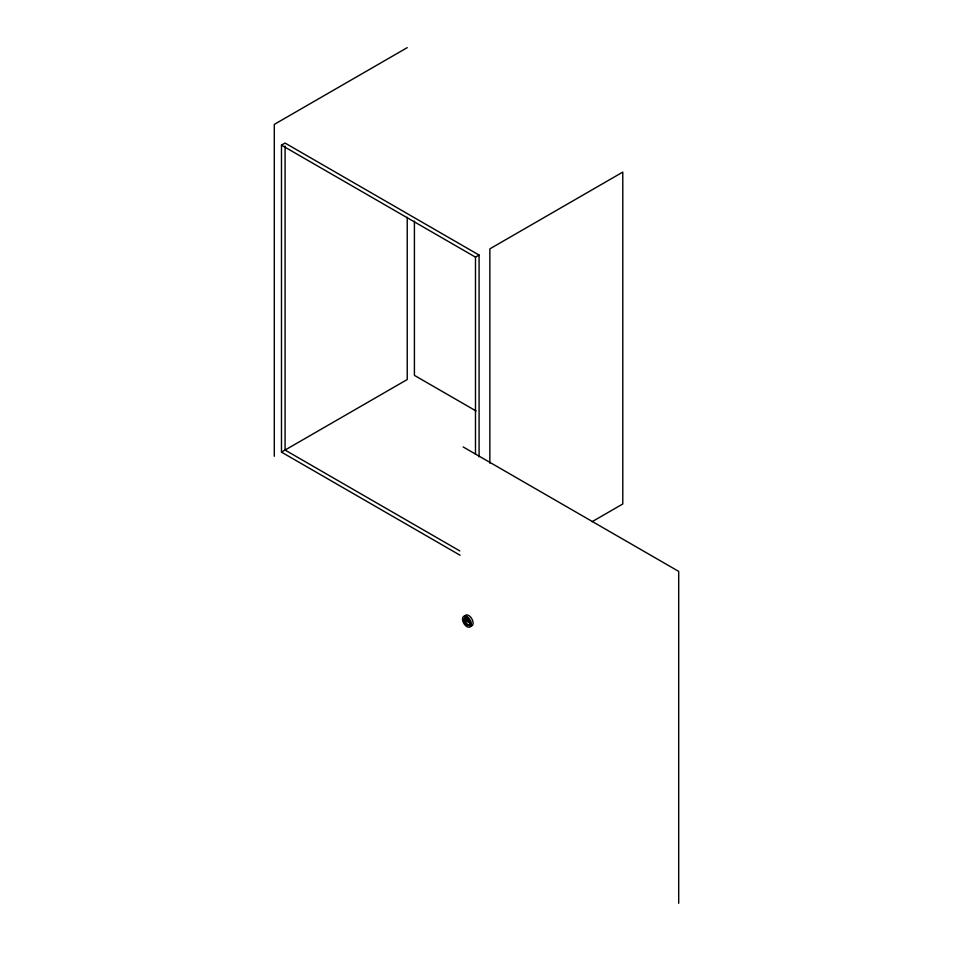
<?xml version="1.0" encoding="UTF-8"?>
<svg xmlns="http://www.w3.org/2000/svg" width="953" height="953" viewBox="0 0 953 953"><rect width="100%" height="100%" fill="white"/><g stroke="black" fill="none" stroke-linecap="round" stroke-linejoin="round"><path stroke-width="1.43" d="M470.413 622.416L465.862 619.795L465.862 618.032L464.063 619.069L464.063 620.832A4.169 2.406 60 0 0 466.91 625.001A4.169 2.406 60 0 0 469.758 624.12L470.651 623.596L464.957 620.308A4.169 2.406 60 0 0 467.423 624.227A4.169 2.406 60 0 0 470.365 624.251M469.758 624.12L469.758 622.357A4.169 2.406 60 0 0 466.91 618.187A4.169 2.406 60 0 0 464.063 619.069M407.229 47.65L274.297 124.39L274.297 456.273M460.073 555.23L281.48 452.127L281.48 145.142L285.078 143.069L479.085 255.07L479.085 456.761M281.48 145.142L475.487 257.143L479.085 255.07M281.48 452.127L407.229 379.532L407.229 217.308M592.111 521.684L622.785 503.982L622.785 172.1L489.854 248.852L489.854 463.158M464.063 620.832L465.862 619.795M469.758 622.357L470.651 621.832L464.957 618.545A4.169 2.406 60 0 1 467.804 617.663M476.083 410.981L414.412 375.375L414.412 221.144M463.146 446.945L678.703 571.395L678.703 903.277M459.811 550.929L285.078 450.054L285.078 146.035M475.487 257.143L475.487 454.39M464.897 615.817A6.218 3.586 60 0 1 472.2 619.474A6.218 3.586 60 0 1 469.841 626.121M462.515 619.057A6.218 3.586 60 0 0 469.102 627.265A6.218 3.586 60 0 0 469.102 618.461A6.218 3.586 60 0 0 462.515 619.057"/></g></svg>
